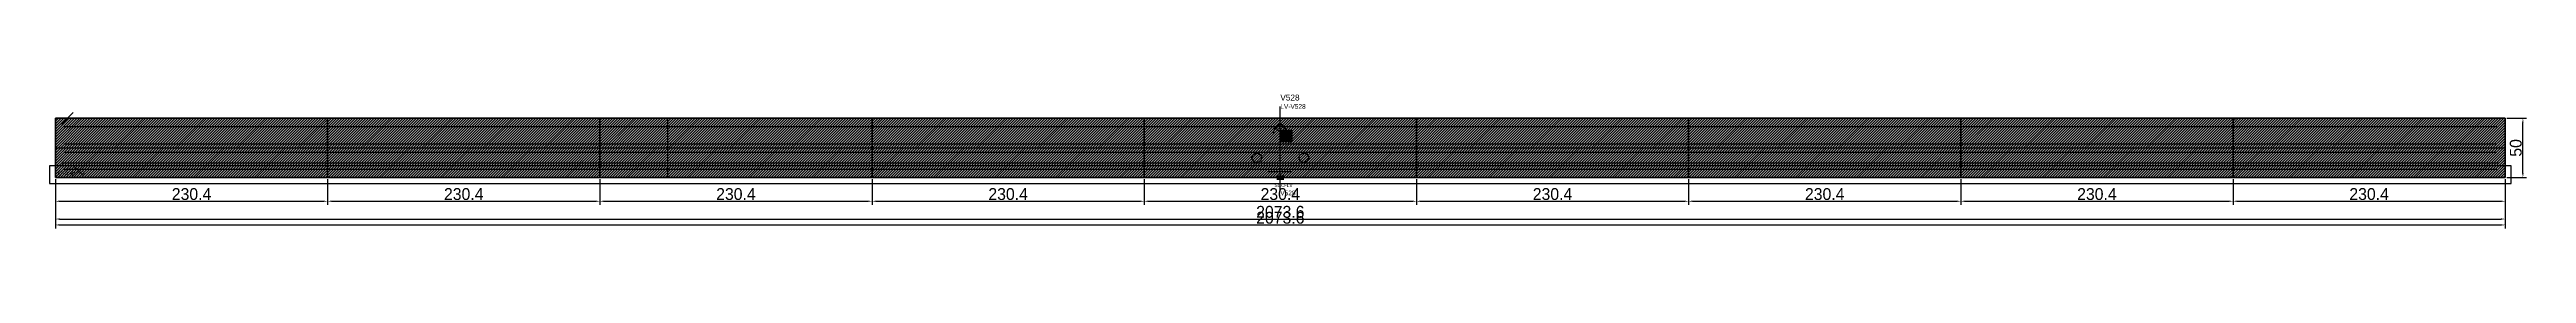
# Model space of a CAD drawing. Header units: metres. Extents: x 12791 to 14887, y 13116 to 13229.
import ezdxf

# ---------------------------------------------------------------- set-up
doc = ezdxf.new("R2010")
doc.units = ezdxf.units.M
for name, color, linetype in [('BARRA DE ANCORAGEM', 251, 'CONTINUOUS'), ('barrote', 251, 'CONTINUOUS'), ('CONCRETO', 251, 'CONTINUOUS'), ('COTA', 241, 'CONTINUOUS'), ('cotas', 241, 'CONTINUOUS'), ('Demarcação 1', 251, 'CONTINUOUS'), ('Demarcação 2', 254, 'CONTINUOUS'), ('Hachura', 251, 'CONTINUOUS'), ('HACHURA MADEIRAS', 1, 'CONTINUOUS'), ('Laje_Perimetro', 7, 'CONTINUOUS'), ('material do compensado', 7, 'CONTINUOUS'), ('NOMENCLATURA', 7, 'CONTINUOUS'), ('Painéis', 200, 'CONTINUOUS'), ('PONTALETE', 7, 'CONTINUOUS'), ('presilha', 1, 'CONTINUOUS'), ('Reaproveitamento', 251, 'CONTINUOUS'), ('SARR_3.5x7', 81, 'CONTINUOUS'), ('SCO-___-LAJ', 2, 'CONTINUOUS'), ('TENSOR', 3, 'CONTINUOUS'), ('texto', 7, 'CONTINUOUS'), ('Texto Qtd Sarr', 242, 'CONTINUOUS')]:
    doc.layers.add(name, color=color, linetype=linetype)
doc.styles.add('STR_STANDARD', font='arial.ttf')
doc.dimstyles.new('EZ DXF', dxfattribs={"dimtxt": 10, "dimasz": 3.5, "dimexe": 3, "dimexo": 1.5, "dimgap": 1, "dimtad": 1, "dimdec": 1, "dimdsep": 46, "dimcen": 2.5, "dimazin": 3, "dimtfac": 1, "dimtmove": 0, "dimatfit": 3})

msp = doc.modelspace()

# ---------------------------------------------------------------- hatches: boundary and pattern name
at = {"layer": 'Hachura'}
h = msp.add_hatch(color=3, dxfattribs=at)
h.dxf.hatch_style = 1
h.paths.add_polyline_path([(12795.5914, 13158.9905), (13025.9914, 13158.9905), (13025.9914, 13208.9905), (12795.5914, 13208.9905)])
h = msp.add_hatch(dxfattribs=at)
h.set_pattern_fill('ANSI31', scale=0.5)
h.paths.add_polyline_path([(12795.5914, 13158.9905), (13025.9914, 13158.9905), (13025.9914, 13208.9905), (12795.5914, 13208.9905)])
h = msp.add_hatch(color=3, dxfattribs=at)
h.dxf.hatch_style = 1
h.paths.add_polyline_path([(12795.5914, 13158.9905), (13025.9914, 13158.9905), (13025.9914, 13208.9905), (12795.5914, 13208.9905)])
h = msp.add_hatch(dxfattribs=at)
h.set_pattern_fill('ANSI31', scale=0.5)
h.paths.add_polyline_path([(12795.5914, 13158.9905), (13025.9914, 13158.9905), (13025.9914, 13208.9905), (12795.5914, 13208.9905)])
h = msp.add_hatch(color=3, dxfattribs=at)
h.dxf.hatch_style = 1
h.paths.add_polyline_path([(13025.9914, 13158.9905), (13256.3914, 13158.9905), (13256.3914, 13208.9905), (13025.9914, 13208.9905)])
h = msp.add_hatch(dxfattribs=at)
h.set_pattern_fill('ANSI31', scale=0.5)
h.paths.add_polyline_path([(13025.9914, 13158.9905), (13256.3914, 13158.9905), (13256.3914, 13208.9905), (13025.9914, 13208.9905)])
h = msp.add_hatch(color=3, dxfattribs=at)
h.dxf.hatch_style = 1
h.paths.add_polyline_path([(13025.9914, 13158.9905), (13256.3914, 13158.9905), (13256.3914, 13208.9905), (13025.9914, 13208.9905)])
h = msp.add_hatch(dxfattribs=at)
h.set_pattern_fill('ANSI31', scale=0.5)
h.paths.add_polyline_path([(13025.9914, 13158.9905), (13256.3914, 13158.9905), (13256.3914, 13208.9905), (13025.9914, 13208.9905)])
h = msp.add_hatch(color=3, dxfattribs=at)
h.dxf.hatch_style = 1
h.paths.add_polyline_path([(13256.3914, 13158.9905), (13486.7914, 13158.9905), (13486.7914, 13208.9905), (13256.3914, 13208.9905)])
h = msp.add_hatch(dxfattribs=at)
h.set_pattern_fill('ANSI31', scale=0.5)
h.paths.add_polyline_path([(13256.3914, 13158.9905), (13486.7914, 13158.9905), (13486.7914, 13208.9905), (13256.3914, 13208.9905)])
h = msp.add_hatch(color=3, dxfattribs=at)
h.dxf.hatch_style = 1
h.paths.add_polyline_path([(13256.3914, 13158.9905), (13486.7914, 13158.9905), (13486.7914, 13208.9905), (13256.3914, 13208.9905)])
h = msp.add_hatch(dxfattribs=at)
h.set_pattern_fill('ANSI31', scale=0.5)
h.paths.add_polyline_path([(13256.3914, 13158.9905), (13486.7914, 13158.9905), (13486.7914, 13208.9905), (13256.3914, 13208.9905)])
h = msp.add_hatch(color=3, dxfattribs=at)
h.dxf.hatch_style = 1
h.paths.add_polyline_path([(13486.7914, 13158.9905), (13717.1914, 13158.9905), (13717.1914, 13208.9905), (13486.7914, 13208.9905)])
h = msp.add_hatch(dxfattribs=at)
h.set_pattern_fill('ANSI31', scale=0.5)
h.paths.add_polyline_path([(13486.7914, 13158.9905), (13717.1914, 13158.9905), (13717.1914, 13208.9905), (13486.7914, 13208.9905)])
h = msp.add_hatch(color=3, dxfattribs=at)
h.dxf.hatch_style = 1
h.paths.add_polyline_path([(13486.7914, 13158.9905), (13717.1914, 13158.9905), (13717.1914, 13208.9905), (13486.7914, 13208.9905)])
h = msp.add_hatch(dxfattribs=at)
h.set_pattern_fill('ANSI31', scale=0.5)
h.paths.add_polyline_path([(13486.7914, 13158.9905), (13717.1914, 13158.9905), (13717.1914, 13208.9905), (13486.7914, 13208.9905)])
h = msp.add_hatch(color=3, dxfattribs=at)
h.dxf.hatch_style = 1
h.paths.add_polyline_path([(13717.1914, 13158.9905), (13947.5914, 13158.9905), (13947.5914, 13208.9905), (13717.1914, 13208.9905)])
h = msp.add_hatch(dxfattribs=at)
h.set_pattern_fill('ANSI31', scale=0.5)
h.paths.add_polyline_path([(13717.1914, 13158.9905), (13947.5914, 13158.9905), (13947.5914, 13208.9905), (13717.1914, 13208.9905)])
h = msp.add_hatch(color=3, dxfattribs=at)
h.dxf.hatch_style = 1
h.paths.add_polyline_path([(13717.1914, 13158.9905), (13947.5914, 13158.9905), (13947.5914, 13208.9905), (13717.1914, 13208.9905)])
h = msp.add_hatch(dxfattribs=at)
h.set_pattern_fill('ANSI31', scale=0.5)
h.paths.add_polyline_path([(13717.1914, 13158.9905), (13947.5914, 13158.9905), (13947.5914, 13208.9905), (13717.1914, 13208.9905)])
h = msp.add_hatch(color=3, dxfattribs=at)
h.dxf.hatch_style = 1
h.paths.add_polyline_path([(13947.5914, 13158.9905), (14177.9914, 13158.9905), (14177.9914, 13208.9905), (13947.5914, 13208.9905)])
h = msp.add_hatch(dxfattribs=at)
h.set_pattern_fill('ANSI31', scale=0.5)
h.paths.add_polyline_path([(13947.5914, 13158.9905), (14177.9914, 13158.9905), (14177.9914, 13208.9905), (13947.5914, 13208.9905)])
h = msp.add_hatch(color=3, dxfattribs=at)
h.dxf.hatch_style = 1
h.paths.add_polyline_path([(13947.5914, 13158.9905), (14177.9914, 13158.9905), (14177.9914, 13208.9905), (13947.5914, 13208.9905)])
h = msp.add_hatch(dxfattribs=at)
h.set_pattern_fill('ANSI31', scale=0.5)
h.paths.add_polyline_path([(13947.5914, 13158.9905), (14177.9914, 13158.9905), (14177.9914, 13208.9905), (13947.5914, 13208.9905)])
h = msp.add_hatch(color=3, dxfattribs=at)
h.dxf.hatch_style = 1
h.paths.add_polyline_path([(14177.9914, 13158.9905), (14408.3914, 13158.9905), (14408.3914, 13208.9905), (14177.9914, 13208.9905)])
h = msp.add_hatch(dxfattribs=at)
h.set_pattern_fill('ANSI31', scale=0.5)
h.paths.add_polyline_path([(14177.9914, 13158.9905), (14408.3914, 13158.9905), (14408.3914, 13208.9905), (14177.9914, 13208.9905)])
h = msp.add_hatch(color=3, dxfattribs=at)
h.dxf.hatch_style = 1
h.paths.add_polyline_path([(14177.9914, 13158.9905), (14408.3914, 13158.9905), (14408.3914, 13208.9905), (14177.9914, 13208.9905)])
h = msp.add_hatch(dxfattribs=at)
h.set_pattern_fill('ANSI31', scale=0.5)
h.paths.add_polyline_path([(14177.9914, 13158.9905), (14408.3914, 13158.9905), (14408.3914, 13208.9905), (14177.9914, 13208.9905)])
h = msp.add_hatch(color=3, dxfattribs=at)
h.dxf.hatch_style = 1
h.paths.add_polyline_path([(14408.3914, 13158.9905), (14638.7914, 13158.9905), (14638.7914, 13208.9905), (14408.3914, 13208.9905)])
h = msp.add_hatch(dxfattribs=at)
h.set_pattern_fill('ANSI31', scale=0.5)
h.paths.add_polyline_path([(14408.3914, 13158.9905), (14638.7914, 13158.9905), (14638.7914, 13208.9905), (14408.3914, 13208.9905)])
h = msp.add_hatch(color=3, dxfattribs=at)
h.dxf.hatch_style = 1
h.paths.add_polyline_path([(14408.3914, 13158.9905), (14638.7914, 13158.9905), (14638.7914, 13208.9905), (14408.3914, 13208.9905)])
h = msp.add_hatch(dxfattribs=at)
h.set_pattern_fill('ANSI31', scale=0.5)
h.paths.add_polyline_path([(14408.3914, 13158.9905), (14638.7914, 13158.9905), (14638.7914, 13208.9905), (14408.3914, 13208.9905)])
h = msp.add_hatch(color=3, dxfattribs=at)
h.dxf.hatch_style = 1
h.paths.add_polyline_path([(14638.7914, 13158.9905), (14869.1914, 13158.9905), (14869.1914, 13208.9905), (14638.7914, 13208.9905)])
h = msp.add_hatch(dxfattribs=at)
h.set_pattern_fill('ANSI31', scale=0.5)
h.paths.add_polyline_path([(14638.7914, 13158.9905), (14869.1914, 13158.9905), (14869.1914, 13208.9905), (14638.7914, 13208.9905)])
h = msp.add_hatch(color=3, dxfattribs=at)
h.dxf.hatch_style = 1
h.paths.add_polyline_path([(14638.7914, 13158.9905), (14869.1914, 13158.9905), (14869.1914, 13208.9905), (14638.7914, 13208.9905)])
h = msp.add_hatch(dxfattribs=at)
h.set_pattern_fill('ANSI31', scale=0.5)
h.paths.add_polyline_path([(14638.7914, 13158.9905), (14869.1914, 13158.9905), (14869.1914, 13208.9905), (14638.7914, 13208.9905)])
at = {"layer": 'HACHURA MADEIRAS'}
h = msp.add_hatch(dxfattribs=at)
h.set_pattern_fill('ANSI31', scale=2)
h.paths.add_polyline_path([(12797.5914, 13160.9905), (12807.5914, 13160.9905), (12807.5914, 13170.9905), (12797.5914, 13170.9905)])
h = msp.add_hatch(dxfattribs=at)
h.set_pattern_fill('ANSI31', scale=2)
h.paths.add_polyline_path([(12797.5914, 13160.9905), (12807.5914, 13160.9905), (12807.5914, 13170.9905), (12797.5914, 13170.9905)])
at = {"layer": 'material do compensado'}
h = msp.add_hatch(dxfattribs=at)
h.set_pattern_fill('ANSI37', scale=2)
h.paths.add_polyline_path([(12808.5914, 13160.9905), (12817.5914, 13160.9905), (12817.5914, 13168.9905), (12808.5914, 13168.9905)])
h = msp.add_hatch(dxfattribs=at)
h.set_pattern_fill('ANSI37', scale=2)
h.paths.add_polyline_path([(12808.5914, 13160.9905), (12817.5914, 13160.9905), (12817.5914, 13168.9905), (12808.5914, 13168.9905)])
at = {"layer": 'Reaproveitamento'}
h = msp.add_hatch(dxfattribs=at)
h.set_pattern_fill('SOLID')
h.paths.add_polyline_path([(13832.3914, 13188.9905), (13842.3914, 13188.9905), (13842.3914, 13198.9905), (13832.3914, 13198.9905)])
h = msp.add_hatch(dxfattribs=at)
h.set_pattern_fill('SOLID')
h.paths.add_polyline_path([(13832.3914, 13188.9905), (13842.3914, 13188.9905), (13842.3914, 13198.9905), (13832.3914, 13198.9905)])

# ---------------------------------------------------------------- linework, layer by layer
at = {"layer": 'BARRA DE ANCORAGEM'}
msp.add_line((12800.5914, 13203.9905), (12810.5914, 13213.9905), dxfattribs=at)
msp.add_line((12800.5914, 13203.9905), (12810.5914, 13213.9905), dxfattribs=at)
at = {"layer": 'barrote'}
msp.add_line((12800.5914, 13171.4905), (14864.1914, 13171.4905), dxfattribs=at)
msp.add_line((12800.5914, 13171.4905), (14864.1914, 13171.4905), dxfattribs=at)
at = {"layer": 'CONCRETO'}
msp.add_solid([(13829.3914, 13160.9905), (13835.3914, 13160.9905), (13829.3914, 13156.9905), (13835.3914, 13156.9905)], dxfattribs=at)
msp.add_solid([(13829.3914, 13160.9905), (13835.3914, 13160.9905), (13829.3914, 13156.9905), (13835.3914, 13156.9905)], dxfattribs=at)
at = {"layer": 'Demarcação 1'}
msp.add_line((12795.5914, 13183.9905), (14869.1914, 13183.9905), dxfattribs=at)
msp.add_line((12795.5914, 13183.9905), (14869.1914, 13183.9905), dxfattribs=at)
at = {"layer": 'Demarcação 2'}
msp.add_line((13313.9914, 13158.9905), (13313.9914, 13208.9905), dxfattribs=at)
msp.add_line((13313.9914, 13158.9905), (13313.9914, 13208.9905), dxfattribs=at)
at = {"layer": 'Laje_Perimetro'}
msp.add_lwpolyline([(12790.5914, 13153.9905), (14874.1914, 13153.9905), (14874.1914, 13168.9905), (12790.5914, 13168.9905)], close=True, dxfattribs=at)
msp.add_lwpolyline([(12790.5914, 13153.9905), (14874.1914, 13153.9905), (14874.1914, 13168.9905), (12790.5914, 13168.9905)], close=True, dxfattribs=at)
at = {"layer": 'Painéis'}
for points in [[(12795.5914, 13158.9905), (12795.5914, 13208.9905)], [(12795.5914, 13158.9905), (13025.9914, 13158.9905), (13025.9914, 13208.9905), (12795.5914, 13208.9905)], [(12795.5914, 13208.9905), (14869.1914, 13208.9905)], [(12795.5914, 13158.9905), (12795.5914, 13208.9905)], [(12795.5914, 13158.9905), (13025.9914, 13158.9905), (13025.9914, 13208.9905), (12795.5914, 13208.9905)], [(12795.5914, 13208.9905), (14869.1914, 13208.9905)], [(13025.9914, 13158.9905), (13025.9914, 13208.9905)], [(13025.9914, 13158.9905), (13256.3914, 13158.9905), (13256.3914, 13208.9905), (13025.9914, 13208.9905)], [(13025.9914, 13158.9905), (13025.9914, 13208.9905)], [(13025.9914, 13158.9905), (13256.3914, 13158.9905), (13256.3914, 13208.9905), (13025.9914, 13208.9905)], [(13256.3914, 13158.9905), (13256.3914, 13208.9905)], [(13256.3914, 13158.9905), (13486.7914, 13158.9905), (13486.7914, 13208.9905), (13256.3914, 13208.9905)], [(13256.3914, 13158.9905), (13256.3914, 13208.9905)], [(13256.3914, 13158.9905), (13486.7914, 13158.9905), (13486.7914, 13208.9905), (13256.3914, 13208.9905)], [(13486.7914, 13158.9905), (13486.7914, 13208.9905)], [(13486.7914, 13158.9905), (13717.1914, 13158.9905), (13717.1914, 13208.9905), (13486.7914, 13208.9905)], [(13486.7914, 13158.9905), (13486.7914, 13208.9905)], [(13486.7914, 13158.9905), (13717.1914, 13158.9905), (13717.1914, 13208.9905), (13486.7914, 13208.9905)], [(13717.1914, 13158.9905), (13717.1914, 13208.9905)], [(13717.1914, 13158.9905), (13947.5914, 13158.9905), (13947.5914, 13208.9905), (13717.1914, 13208.9905)], [(13717.1914, 13158.9905), (13717.1914, 13208.9905)], [(13717.1914, 13158.9905), (13947.5914, 13158.9905), (13947.5914, 13208.9905), (13717.1914, 13208.9905)], [(13947.5914, 13158.9905), (13947.5914, 13208.9905)], [(13947.5914, 13158.9905), (14177.9914, 13158.9905), (14177.9914, 13208.9905), (13947.5914, 13208.9905)], [(13947.5914, 13158.9905), (13947.5914, 13208.9905)], [(13947.5914, 13158.9905), (14177.9914, 13158.9905), (14177.9914, 13208.9905), (13947.5914, 13208.9905)], [(14177.9914, 13158.9905), (14177.9914, 13208.9905)], [(14177.9914, 13158.9905), (14408.3914, 13158.9905), (14408.3914, 13208.9905), (14177.9914, 13208.9905)], [(14177.9914, 13158.9905), (14177.9914, 13208.9905)], [(14177.9914, 13158.9905), (14408.3914, 13158.9905), (14408.3914, 13208.9905), (14177.9914, 13208.9905)], [(14408.3914, 13158.9905), (14408.3914, 13208.9905)], [(14408.3914, 13158.9905), (14638.7914, 13158.9905), (14638.7914, 13208.9905), (14408.3914, 13208.9905)], [(14408.3914, 13158.9905), (14408.3914, 13208.9905)], [(14408.3914, 13158.9905), (14638.7914, 13158.9905), (14638.7914, 13208.9905), (14408.3914, 13208.9905)], [(14638.7914, 13158.9905), (14638.7914, 13208.9905)], [(14638.7914, 13158.9905), (14869.1914, 13158.9905), (14869.1914, 13208.9905), (14638.7914, 13208.9905)], [(14638.7914, 13158.9905), (14638.7914, 13208.9905)], [(14638.7914, 13158.9905), (14869.1914, 13158.9905), (14869.1914, 13208.9905), (14638.7914, 13208.9905)], [(14869.1914, 13158.9905), (14869.1914, 13208.9905)], [(14869.1914, 13158.9905), (14869.1914, 13208.9905)], [(12795.5914, 13158.9905), (14869.1914, 13158.9905)], [(12795.5914, 13158.9905), (14869.1914, 13158.9905)]]:
    msp.add_lwpolyline(points, close=True, dxfattribs=at)
msp.add_arc((13832.3914, 13196.4905), 6, 0, 180, dxfattribs=at)
msp.add_arc((13832.3914, 13196.4905), 6, 0, 180, dxfattribs=at)
at = {"layer": 'PONTALETE'}
msp.add_line((13832.3914, 13148.9905), (13832.3914, 13218.9905), dxfattribs=at)
msp.add_line((13832.3914, 13148.9905), (13832.3914, 13218.9905), dxfattribs=at)
at = {"layer": 'presilha'}
for centre, radius in [((13832.3914, 13200.9905), 3), ((13832.3914, 13200.9905), 3), ((13812.3914, 13175.6572), 4), ((13812.3914, 13175.6572), 4), ((13852.3914, 13175.6572), 4), ((13852.3914, 13175.6572), 4)]:
    msp.add_circle(centre, radius, dxfattribs=at)
at = {"layer": 'SARR_3.5x7'}
for p, q in [((12802.5914, 13201.9905), (13025.9914, 13201.9905)), ((12802.5914, 13201.9905), (13025.9914, 13201.9905)), ((13025.9914, 13201.9905), (13256.3914, 13201.9905)), ((13025.9914, 13201.9905), (13256.3914, 13201.9905)), ((13256.3914, 13201.9905), (13486.7914, 13201.9905)), ((13256.3914, 13201.9905), (13486.7914, 13201.9905)), ((13486.7914, 13201.9905), (13717.1914, 13201.9905)), ((13486.7914, 13201.9905), (13717.1914, 13201.9905)), ((13717.1914, 13201.9905), (13947.5914, 13201.9905)), ((13717.1914, 13201.9905), (13947.5914, 13201.9905)), ((13947.5914, 13201.9905), (14177.9914, 13201.9905)), ((13947.5914, 13201.9905), (14177.9914, 13201.9905)), ((14177.9914, 13201.9905), (14408.3914, 13201.9905)), ((14177.9914, 13201.9905), (14408.3914, 13201.9905)), ((14408.3914, 13201.9905), (14638.7914, 13201.9905)), ((14408.3914, 13201.9905), (14638.7914, 13201.9905)), ((14638.7914, 13201.9905), (14862.1914, 13201.9905)), ((14638.7914, 13201.9905), (14862.1914, 13201.9905)), ((12802.5914, 13187.4905), (13025.9914, 13187.4905)), ((12802.5914, 13187.4905), (13025.9914, 13187.4905)), ((12802.5914, 13180.4905), (13025.9914, 13180.4905)), ((12802.5914, 13180.4905), (13025.9914, 13180.4905)), ((13025.9914, 13187.4905), (13256.3914, 13187.4905)), ((13025.9914, 13187.4905), (13256.3914, 13187.4905)), ((13025.9914, 13180.4905), (13256.3914, 13180.4905)), ((13025.9914, 13180.4905), (13256.3914, 13180.4905)), ((13256.3914, 13187.4905), (13486.7914, 13187.4905)), ((13256.3914, 13187.4905), (13486.7914, 13187.4905)), ((13256.3914, 13180.4905), (13486.7914, 13180.4905)), ((13256.3914, 13180.4905), (13486.7914, 13180.4905)), ((13486.7914, 13187.4905), (13717.1914, 13187.4905)), ((13486.7914, 13187.4905), (13717.1914, 13187.4905)), ((13486.7914, 13180.4905), (13717.1914, 13180.4905)), ((13486.7914, 13180.4905), (13717.1914, 13180.4905)), ((13717.1914, 13187.4905), (13947.5914, 13187.4905)), ((13717.1914, 13187.4905), (13947.5914, 13187.4905)), ((13717.1914, 13180.4905), (13947.5914, 13180.4905)), ((13717.1914, 13180.4905), (13947.5914, 13180.4905)), ((13947.5914, 13187.4905), (14177.9914, 13187.4905)), ((13947.5914, 13187.4905), (14177.9914, 13187.4905)), ((13947.5914, 13180.4905), (14177.9914, 13180.4905)), ((13947.5914, 13180.4905), (14177.9914, 13180.4905)), ((14177.9914, 13187.4905), (14408.3914, 13187.4905)), ((14177.9914, 13187.4905), (14408.3914, 13187.4905)), ((14177.9914, 13180.4905), (14408.3914, 13180.4905)), ((14177.9914, 13180.4905), (14408.3914, 13180.4905)), ((14408.3914, 13187.4905), (14638.7914, 13187.4905)), ((14408.3914, 13187.4905), (14638.7914, 13187.4905)), ((14408.3914, 13180.4905), (14638.7914, 13180.4905)), ((14408.3914, 13180.4905), (14638.7914, 13180.4905)), ((14638.7914, 13187.4905), (14862.1914, 13187.4905)), ((14638.7914, 13187.4905), (14862.1914, 13187.4905)), ((14638.7914, 13180.4905), (14862.1914, 13180.4905)), ((14638.7914, 13180.4905), (14862.1914, 13180.4905)), ((12802.5914, 13165.9905), (13025.9914, 13165.9905)), ((12802.5914, 13165.9905), (13025.9914, 13165.9905)), ((13025.9914, 13165.9905), (13256.3914, 13165.9905)), ((13025.9914, 13165.9905), (13256.3914, 13165.9905)), ((13256.3914, 13165.9905), (13486.7914, 13165.9905)), ((13256.3914, 13165.9905), (13486.7914, 13165.9905)), ((13486.7914, 13165.9905), (13717.1914, 13165.9905)), ((13486.7914, 13165.9905), (13717.1914, 13165.9905)), ((13717.1914, 13165.9905), (13947.5914, 13165.9905)), ((13717.1914, 13165.9905), (13947.5914, 13165.9905)), ((13947.5914, 13165.9905), (14177.9914, 13165.9905)), ((13947.5914, 13165.9905), (14177.9914, 13165.9905)), ((14177.9914, 13165.9905), (14408.3914, 13165.9905)), ((14177.9914, 13165.9905), (14408.3914, 13165.9905)), ((14408.3914, 13165.9905), (14638.7914, 13165.9905)), ((14408.3914, 13165.9905), (14638.7914, 13165.9905)), ((14638.7914, 13165.9905), (14862.1914, 13165.9905)), ((14638.7914, 13165.9905), (14862.1914, 13165.9905))]:
    msp.add_line(p, q, dxfattribs=at)
at = {"layer": 'TENSOR'}
msp.add_line((13822.3914, 13163.9905), (13842.3914, 13163.9905), dxfattribs=at)
msp.add_line((13822.3914, 13163.9905), (13842.3914, 13163.9905), dxfattribs=at)

# ---------------------------------------------------------------- texts
at = {"layer": 'NOMENCLATURA', "style": 'STR_STANDARD'}
msp.add_text('V528', height=5, dxfattribs=at).set_placement((13832.3914, 13223.9905))
msp.add_text('V528', height=5, dxfattribs=at).set_placement((13832.3914, 13223.9905))
at = {"layer": 'NOMENCLATURA', "insert": (13832.3914, 13220.9905), "char_height": 4, "attachment_point": 1}
msp.add_mtext('LV-V528', dxfattribs=at)
msp.add_mtext('LV-V528', dxfattribs=at)
at = {"layer": 'SCO-___-LAJ'}
msp.add_text('SCO-LV', height=3, dxfattribs=at).set_placement((13827.3914, 13150.9905))
msp.add_text('SCO-LV', height=3, dxfattribs=at).set_placement((13827.3914, 13150.9905))
at = {"layer": 'texto'}
msp.add_text('V528', height=4, dxfattribs=at).set_placement((13832.3914, 13143.9905))
msp.add_text('V528', height=4, dxfattribs=at).set_placement((13832.3914, 13143.9905))
at = {"layer": 'Texto Qtd Sarr'}
msp.add_text('QTD: AUTO', height=3, dxfattribs=at).set_placement((12797.5914, 13160.9905))
msp.add_text('QTD: AUTO', height=3, dxfattribs=at).set_placement((12797.5914, 13160.9905))

# ---------------------------------------------------------------- dimensions: what is measured, and where the dimension line sits
at = {"layer": 'COTA', "color": 1}
msp.add_linear_dim(base=(14884.1914, 13158.9905), p1=(14869.1914, 13158.9905), p2=(14869.1914, 13208.9905), angle=90, dimstyle='EZ DXF', dxfattribs=at).render()
msp.add_linear_dim(base=(14884.1914, 13158.9905), p1=(14869.1914, 13158.9905), p2=(14869.1914, 13208.9905), angle=90, dimstyle='EZ DXF', dxfattribs=at).render()
for base, p1, p2 in [((12795.5914, 13138.9905), (12795.5914, 13158.9905), (13025.9914, 13158.9905)), ((12795.5914, 13118.9905), (12795.5914, 13158.9905), (14869.1914, 13158.9905)), ((12795.5914, 13138.9905), (12795.5914, 13158.9905), (13025.9914, 13158.9905)), ((12795.5914, 13118.9905), (12795.5914, 13158.9905), (14869.1914, 13158.9905)), ((13025.9914, 13138.9905), (13025.9914, 13158.9905), (13256.3914, 13158.9905)), ((13025.9914, 13138.9905), (13025.9914, 13158.9905), (13256.3914, 13158.9905)), ((13256.3914, 13138.9905), (13256.3914, 13158.9905), (13486.7914, 13158.9905)), ((13256.3914, 13138.9905), (13256.3914, 13158.9905), (13486.7914, 13158.9905)), ((13486.7914, 13138.9905), (13486.7914, 13158.9905), (13717.1914, 13158.9905)), ((13486.7914, 13138.9905), (13486.7914, 13158.9905), (13717.1914, 13158.9905)), ((13717.1914, 13138.9905), (13717.1914, 13158.9905), (13947.5914, 13158.9905)), ((13717.1914, 13138.9905), (13717.1914, 13158.9905), (13947.5914, 13158.9905)), ((13947.5914, 13138.9905), (13947.5914, 13158.9905), (14177.9914, 13158.9905)), ((13947.5914, 13138.9905), (13947.5914, 13158.9905), (14177.9914, 13158.9905)), ((14177.9914, 13138.9905), (14177.9914, 13158.9905), (14408.3914, 13158.9905)), ((14177.9914, 13138.9905), (14177.9914, 13158.9905), (14408.3914, 13158.9905)), ((14408.3914, 13138.9905), (14408.3914, 13158.9905), (14638.7914, 13158.9905)), ((14408.3914, 13138.9905), (14408.3914, 13158.9905), (14638.7914, 13158.9905)), ((14638.7914, 13138.9905), (14638.7914, 13158.9905), (14869.1914, 13158.9905)), ((14638.7914, 13138.9905), (14638.7914, 13158.9905), (14869.1914, 13158.9905))]:
    msp.add_linear_dim(base=base, p1=p1, p2=p2, dimstyle='EZ DXF', dxfattribs=at).render()
at = {"layer": 'cotas'}
msp.add_linear_dim(base=(12795.5914, 13123.9905), p1=(12795.5914, 13138.9905), p2=(14869.1914, 13138.9905), dimstyle='EZ DXF', dxfattribs=at).render()
msp.add_linear_dim(base=(12795.5914, 13123.9905), p1=(12795.5914, 13138.9905), p2=(14869.1914, 13138.9905), dimstyle='EZ DXF', dxfattribs=at).render()

doc.saveas('drawing.dxf')
